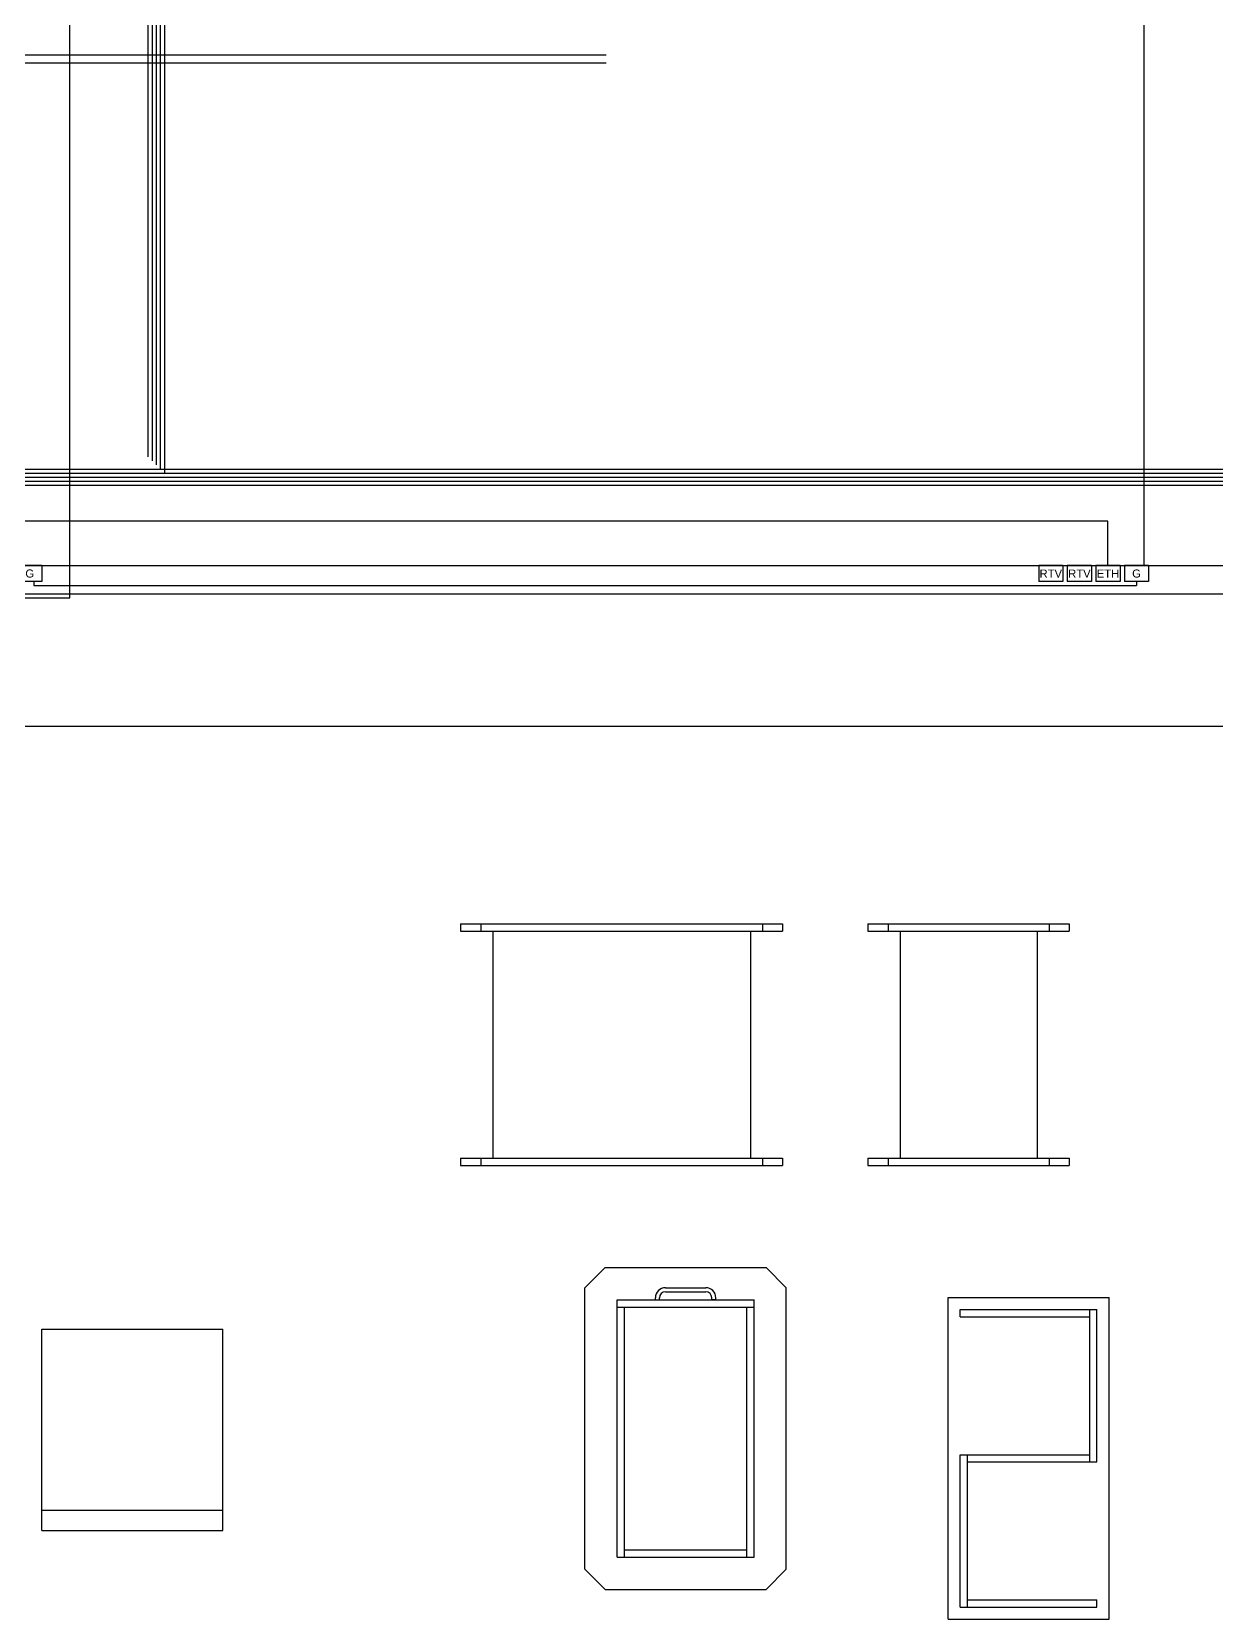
# Model space of a CAD drawing. Header units: millimetres. Extents: x 1478 to 10450, y 2114 to 8349.
# Drawn here: x 3996.7 to 4291, y 3807 to 4201.6 of the extents above; entities that cross this region are included whole.
import ezdxf
from ezdxf.lldxf.tags import DXFTag

# ---------------------------------------------------------------- set-up
doc = ezdxf.new("R2010")
doc.units = ezdxf.units.MM
for name, color, linetype in [('Inst - elektro', 160, 'Continuous'), ('Inst - sieciowe', 200, 'Continuous'), ('Szkic', 6, 'Continuous'), ('Ściany', 7, 'Continuous')]:
    doc.layers.add(name, color=color, linetype=linetype)
tags = doc.linetypes.add('03B018', pattern=[5.4, 2.16, -3.24]).pattern_tags.tags
tags[6:7] = [DXFTag(74, 4), DXFTag(75, 0), DXFTag(340, '0'), DXFTag(46, 1.0), DXFTag(50, 0.0), DXFTag(44, 0.0), DXFTag(45, 0.0)]
tags[4:5] = [DXFTag(74, 4), DXFTag(75, 0), DXFTag(340, '0'), DXFTag(46, 1.0), DXFTag(50, 0.0), DXFTag(44, 0.0), DXFTag(45, 0.0)]
tags = doc.linetypes.add('06B018', pattern=[6.75, 4.32, -0.54, 0.09, -0.54, 0.09, -0.54, 0.09, -0.54]).pattern_tags.tags
tags[18:19] = [DXFTag(74, 4), DXFTag(75, 0), DXFTag(340, '0'), DXFTag(46, 1.0), DXFTag(50, 0.0), DXFTag(44, 0.0), DXFTag(45, 0.0)]
tags[16:17] = [DXFTag(74, 4), DXFTag(75, 0), DXFTag(340, '0'), DXFTag(46, 1.0), DXFTag(50, 0.0), DXFTag(44, 0.0), DXFTag(45, 0.0)]
tags[14:15] = [DXFTag(74, 4), DXFTag(75, 0), DXFTag(340, '0'), DXFTag(46, 1.0), DXFTag(50, 0.0), DXFTag(44, 0.0), DXFTag(45, 0.0)]
tags[12:13] = [DXFTag(74, 4), DXFTag(75, 0), DXFTag(340, '0'), DXFTag(46, 1.0), DXFTag(50, 0.0), DXFTag(44, 0.0), DXFTag(45, 0.0)]
tags[10:11] = [DXFTag(74, 4), DXFTag(75, 0), DXFTag(340, '0'), DXFTag(46, 1.0), DXFTag(50, 0.0), DXFTag(44, 0.0), DXFTag(45, 0.0)]
tags[8:9] = [DXFTag(74, 4), DXFTag(75, 0), DXFTag(340, '0'), DXFTag(46, 1.0), DXFTag(50, 0.0), DXFTag(44, 0.0), DXFTag(45, 0.0)]
tags[6:7] = [DXFTag(74, 4), DXFTag(75, 0), DXFTag(340, '0'), DXFTag(46, 1.0), DXFTag(50, 0.0), DXFTag(44, 0.0), DXFTag(45, 0.0)]
tags[4:5] = [DXFTag(74, 4), DXFTag(75, 0), DXFTag(340, '0'), DXFTag(46, 1.0), DXFTag(50, 0.0), DXFTag(44, 0.0), DXFTag(45, 0.0)]
tags = doc.linetypes.add('07B05', pattern=[1.75, 0.25, -1.5]).pattern_tags.tags
tags[6:7] = [DXFTag(74, 4), DXFTag(75, 0), DXFTag(340, '0'), DXFTag(46, 1.0), DXFTag(50, 0.0), DXFTag(44, 0.0), DXFTag(45, 0.0)]
tags[4:5] = [DXFTag(74, 4), DXFTag(75, 0), DXFTag(340, '0'), DXFTag(46, 1.0), DXFTag(50, 0.0), DXFTag(44, 0.0), DXFTag(45, 0.0)]

# ---------------------------------------------------------------- blocks, each defined once
blk = doc.blocks.new('Z$W@#18756')
for p, q in [((0, 6), (0, 0)), ((0, 6), (4, 6)), ((4, 6), (4, 0)), ((0, 0), (4, 0))]:
    blk.add_line(p, q)
blk = doc.blocks.new('Z$W@#26308')
at = {"rotation": -90.00000000000001}
blk.add_blockref('Z$W@#18756', (0, 4), dxfattribs=at)
at = {"insert": (3, 2), "char_height": 2, "width": 6, "attachment_point": 5}
blk.add_mtext('{\\fArial|b0|i0|c238|p0;G}', dxfattribs=at)
blk = doc.blocks.new('Z$W@#21538')
at = {"rotation": -90.00000000000001}
blk.add_blockref('Z$W@#18756', (0, 4), dxfattribs=at)
at = {"insert": (3, 2), "char_height": 2, "width": 6, "attachment_point": 5}
blk.add_mtext('{\\fArial|b0|i0|c238|p0;ETH}', dxfattribs=at)
blk = doc.blocks.new('Z$W@#16118')
at = {"rotation": -90.00000000000001}
blk.add_blockref('Z$W@#18756', (0, 4), dxfattribs=at)
at = {"insert": (3, 2), "char_height": 2, "width": 6, "attachment_point": 5}
blk.add_mtext('{\\fArial|b0|i0|c238|p0;RTV}', dxfattribs=at)

msp = doc.modelspace()

# ---------------------------------------------------------------- linework, layer by layer
for p, q in [((4154.172, 3889.387), (4164.172, 3889.387)), ((4154.172, 3888.387), (4164.172, 3888.387)), ((4151.672, 3886.387), (4151.672, 3886.887)), ((4151.672, 3886.387), (4152.672, 3886.387)), ((4152.672, 3886.387), (4152.672, 3886.887)), ((4165.672, 3886.387), (4165.672, 3886.887)), ((4166.672, 3886.387), (4165.672, 3886.387)), ((4166.672, 3886.387), (4166.672, 3886.887))]:
    msp.add_line(p, q)
for centre, radius, start, end in [((4154.172, 3886.887), 2.5, 90, 180), ((4154.172, 3886.887), 1.5, 90, 180), ((4164.172, 3886.887), 2.5, 0, 90), ((4164.172, 3886.887), 1.5, 0, 90)]:
    msp.add_arc(centre, radius, start, end)
at = {"layer": 'Inst - elektro', "linetype": '07B05'}
for p, q in [((4273.112, 4068.916), (4273.112, 4593.816)), ((4006.212, 4068.916), (4006.212, 4257.616)), ((3863.162, 4195.864), (4139.41, 4195.864)), ((3865.162, 4193.864), (4139.41, 4193.864))]:
    msp.add_line(p, q, dxfattribs=at)
at = {"layer": 'Inst - elektro', "linetype": '06B018'}
for p, q in [((4006.212, 4060.916), (4006.212, 4068.916)), ((3953.712, 4061.916), (4420.212, 4061.916)), ((3997.212, 4063.916), (4271.212, 4063.916)), ((4271.212, 4064.916), (4271.212, 4063.916)), ((3948.112, 4060.916), (4006.212, 4060.916))]:
    msp.add_line(p, q, dxfattribs=at)
at = {"layer": 'Inst - elektro'}
msp.add_line((3997.212, 4064.916), (3997.212, 4063.916), dxfattribs=at)
at = {"layer": 'Inst - sieciowe', "linetype": '07B05'}
for p, q in [((4025.673, 4095.966), (4025.673, 4345.816)), ((4026.673, 4094.966), (4026.673, 4345.816)), ((4027.673, 4093.966), (4027.673, 4345.816)), ((4028.673, 4092.966), (4028.673, 4345.816)), ((4029.673, 4345.816), (4029.673, 4091.966)), ((3919.465, 4092.916), (4414.212, 4092.916)), ((3919.879, 4091.916), (4414.212, 4091.916)), ((3920.294, 4090.916), (4414.212, 4090.916)), ((3920.708, 4089.916), (4414.212, 4089.916)), ((3921.122, 4088.916), (4414.212, 4088.916))]:
    msp.add_line(p, q, dxfattribs=at)
at = {"layer": 'Inst - sieciowe', "linetype": '03B018'}
for p, q in [((4264.112, 4079.916), (3924.834, 4079.916)), ((4264.112, 4068.916), (4264.112, 4079.916))]:
    msp.add_line(p, q, dxfattribs=at)
at = {"layer": 'Szkic'}
for p, q in [((4103.269, 3979.808), (4183.269, 3979.808)), ((4103.269, 3979.808), (4103.269, 3978.008)), ((4108.269, 3979.808), (4108.269, 3978.008)), ((4178.269, 3979.808), (4178.269, 3978.008)), ((4183.269, 3979.808), (4183.269, 3978.008)), ((4204.482, 3979.808), (4254.482, 3979.808)), ((4204.482, 3979.808), (4204.482, 3978.008)), ((4209.482, 3979.808), (4209.482, 3978.008)), ((4249.482, 3979.808), (4249.482, 3978.008)), ((4254.482, 3979.808), (4254.482, 3978.008)), ((4254.482, 3979.808), (4254.482, 3978.008)), ((4103.269, 3978.008), (4183.269, 3978.008)), ((4111.269, 3978.008), (4111.269, 3921.608)), ((4175.269, 3978.008), (4175.269, 3921.608)), ((4204.482, 3978.008), (4254.482, 3978.008)), ((4212.482, 3978.008), (4212.482, 3921.608)), ((4246.482, 3978.008), (4246.482, 3921.608)), ((4103.269, 3921.608), (4183.269, 3921.608)), ((4103.269, 3921.608), (4103.269, 3919.808)), ((4103.269, 3919.808), (4183.269, 3919.808)), ((4108.269, 3921.608), (4108.269, 3919.808)), ((4178.269, 3921.608), (4178.269, 3919.808)), ((4183.269, 3921.608), (4183.269, 3919.808)), ((4204.482, 3921.608), (4254.482, 3921.608)), ((4204.482, 3921.608), (4204.482, 3919.808)), ((4204.482, 3919.808), (4254.482, 3919.808)), ((4209.482, 3921.608), (4209.482, 3919.808)), ((4249.482, 3921.608), (4249.482, 3919.808)), ((4254.482, 3921.608), (4254.482, 3919.808)), ((4134.172, 3889.387), (4139.172, 3894.387)), ((4139.172, 3894.387), (4179.172, 3894.387)), ((4184.172, 3889.387), (4179.172, 3894.387)), ((4134.172, 3819.387), (4134.172, 3889.387)), ((4184.172, 3819.387), (4184.172, 3889.387)), ((4142.172, 3822.387), (4142.172, 3886.387)), ((4142.172, 3886.387), (4176.172, 3886.387)), ((4142.172, 3884.587), (4176.172, 3884.587)), ((4143.972, 3822.387), (4143.972, 3884.587)), ((4152.672, 3886.387), (4165.672, 3886.387)), ((4174.372, 3822.387), (4174.372, 3884.587)), ((4176.172, 3822.387), (4176.172, 3886.387)), ((4224.378, 3806.965), (4224.378, 3886.965)), ((4224.378, 3886.965), (4264.378, 3886.965)), ((4227.378, 3883.965), (4261.378, 3883.965)), ((4227.378, 3882.165), (4227.378, 3883.965)), ((4259.578, 3846.065), (4259.578, 3883.965)), ((4261.378, 3846.065), (4261.378, 3883.965)), ((4264.378, 3806.965), (4264.378, 3886.965)), ((4227.378, 3882.165), (4259.578, 3882.165)), ((3999.186, 3829.046), (3999.186, 3879.046)), ((3999.186, 3879.046), (4044.186, 3879.046)), ((4044.186, 3829.046), (4044.186, 3879.046)), ((4227.378, 3847.865), (4259.578, 3847.865)), ((4227.378, 3809.965), (4227.378, 3847.865)), ((4229.178, 3809.965), (4229.178, 3847.865)), ((4229.178, 3846.065), (4261.378, 3846.065)), ((3999.186, 3834.046), (4044.186, 3834.046)), ((3999.186, 3829.046), (4044.186, 3829.046)), ((4143.972, 3824.187), (4174.372, 3824.187)), ((4142.172, 3822.387), (4176.172, 3822.387)), ((4134.172, 3819.387), (4139.172, 3814.387)), ((4184.172, 3819.387), (4179.172, 3814.387)), ((4139.172, 3814.387), (4179.172, 3814.387)), ((4227.378, 3809.965), (4261.378, 3809.965)), ((4229.178, 3811.765), (4261.378, 3811.765)), ((4261.378, 3809.965), (4261.378, 3811.765)), ((4224.378, 3806.965), (4264.378, 3806.965))]:
    msp.add_line(p, q, dxfattribs=at)
at = {"layer": 'Ściany'}
for p, q in [((3931.912, 4068.916), (4414.212, 4068.916)), ((4665.012, 4028.916), (3952.812, 4028.916))]:
    msp.add_line(p, q, dxfattribs=at)

# ---------------------------------------------------------------- block references
at = {"layer": 'Inst - elektro'}
for p in [(3993.212, 4064.916), (4268.212, 4064.916)]:
    msp.add_blockref('Z$W@#26308', p, dxfattribs=at)
at = {"layer": 'Inst - sieciowe'}
for name, p in [('Z$W@#16118', (4246.912, 4064.916)), ('Z$W@#16118', (4254.012, 4064.916)), ('Z$W@#21538', (4261.112, 4064.916))]:
    msp.add_blockref(name, p, dxfattribs=at)

doc.saveas('drawing.dxf')
